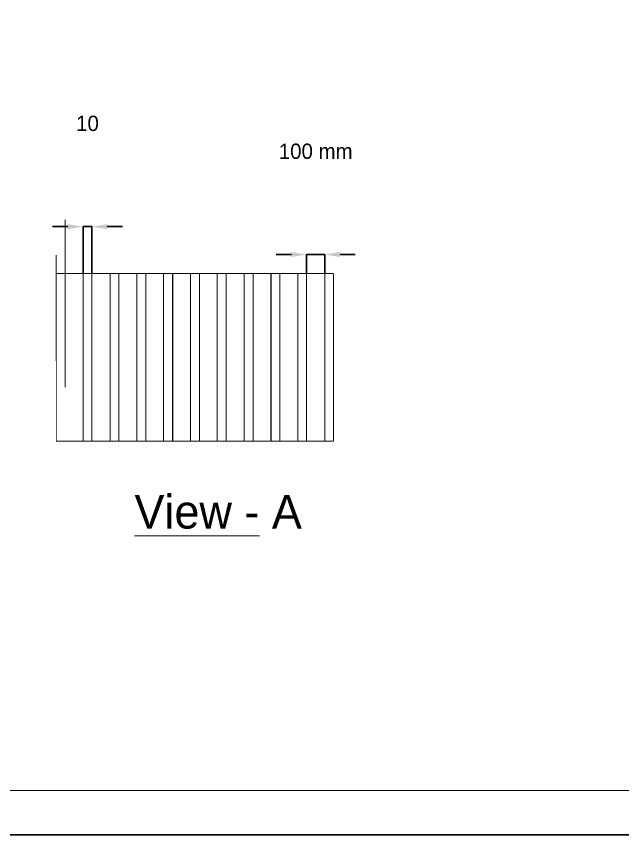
# Model space of a CAD drawing. Extents: x -4.2 to 11.2, y -10.2 to 0.5.
# Drawn here: x 3.28 to 7.25, y -10.24 to -4.88 of the extents above; entities that cross this region are included whole.
import ezdxf

# ---------------------------------------------------------------- set-up
doc = ezdxf.new("R2010")
doc.units = 0
doc.header["$MEASUREMENT"] = 0
doc.dimstyles.get("Standard").update_dxf_attribs({"dimtxt": 0.1, "dimasz": 0.1, "dimexe": 1.25, "dimexo": 0.625, "dimtad": 1, "dimtxsty": 'Standard', "dimcen": 2.5, "dimazin": 3, "dimtfac": 1, "dimtmove": 0, "dimatfit": 3})

# ---------------------------------------------------------------- blocks, each defined once
blk = doc.blocks.new('_CLOSEDFILLED')
at = {"color": 0, "linetype": 'BYBLOCK'}
blk.add_solid([(-1, 0.164), (0, 0), (-1, -0.164)], dxfattribs=at)
blk = doc.blocks.new('*D8')
for p, q in [((5.0778, -6.4366), (4.9778, -6.4366)), ((5.1778, -6.5606), (5.1778, -6.4366)), ((5.1778, -6.4366), (5.2961, -6.4366)), ((5.2961, -6.5606), (5.2961, -6.4366)), ((5.3961, -6.4366), (5.4961, -6.4366))]:
    blk.add_line(p, q)
at = {"layer": 'Defpoints'}
for p in [(5.1778, -6.4366), (5.1778, -6.5606), (5.2961, -6.5606)]:
    blk.add_point(p, dxfattribs=at)
at = {"xscale": 0.1, "yscale": 0.1}
blk.add_blockref('_CLOSEDFILLED', (5.1778, -6.4366), dxfattribs=at)
at = {"xscale": 0.1, "yscale": 0.1, "rotation": 180}
blk.add_blockref('_CLOSEDFILLED', (5.2961, -6.4366), dxfattribs=at)
at = {"insert": (5.237, -5.7616), "char_height": 0.1, "attachment_point": 5}
blk.add_mtext('100 mm', dxfattribs=at)
blk = doc.blocks.new('*D9')
for p, q in [((3.6145, -6.2542), (3.5145, -6.2542)), ((3.7145, -6.5606), (3.7145, -6.2542)), ((3.7145, -6.2542), (3.7728, -6.2542)), ((3.7728, -6.5606), (3.7728, -6.2542)), ((3.8728, -6.2542), (3.9728, -6.2542))]:
    blk.add_line(p, q)
at = {"layer": 'Defpoints'}
for p in [(3.7145, -6.2542), (3.7145, -6.5606), (3.7728, -6.5606)]:
    blk.add_point(p, dxfattribs=at)
at = {"xscale": 0.1, "yscale": 0.1}
blk.add_blockref('_CLOSEDFILLED', (3.7145, -6.2542), dxfattribs=at)
at = {"xscale": 0.1, "yscale": 0.1, "rotation": 180}
blk.add_blockref('_CLOSEDFILLED', (3.7728, -6.2542), dxfattribs=at)
at = {"insert": (3.7436, -5.5792), "char_height": 0.1, "attachment_point": 5}
blk.add_mtext('10', dxfattribs=at)

msp = doc.modelspace()

# ---------------------------------------------------------------- linework, layer by layer
at = {"color": 0}
for points, const_width in [([(11.2078, 0.4744), (-4.1922, 0.4744), (-4.1922, -10.2323), (11.2078, -10.2323), (11.2078, 0.4744)], 0.01), ([(8.7061, 0.1844), (-3.9022, 0.1844), (-3.9022, -9.9422), (8.7061, -9.9422), (8.7061, 0.1844)], 0.005)]:
    msp.add_lwpolyline(points, close=True, dxfattribs=dict(at, const_width=const_width))
for points, const_width in [([(3.5978, -7.306), (3.5978, -6.2094)], 0.00667), ([(3.5395, -6.4394), (3.5395, -7.1327)], 0.00667), ([(5.3528, -6.5606), (3.5395, -6.5606), (3.5395, -7.6572), (5.3544, -7.6572)], 0.005), ([(3.7145, -6.5606), (3.7145, -7.6572)], 0.00667), ([(3.7728, -7.6572), (3.7728, -6.5606)], 0.00667), ([(3.8911, -6.5622), (3.8911, -7.6572)], 0.00667), ([(3.9494, -7.6572), (3.9494, -6.5622)], 0.00667), ([(4.0661, -6.5622), (4.0661, -7.6572)], 0.00667), ([(4.1245, -7.6572), (4.1245, -6.5622)], 0.00667), ([(4.2411, -6.5622), (4.2411, -7.6572)], 0.00667), ([(4.3011, -7.6572), (4.3011, -6.5622)], 0.00667), ([(4.4178, -6.5639), (4.4178, -7.6556)], 0.00667), ([(4.4761, -7.6572), (4.4761, -6.5622)], 0.00667), ([(4.5928, -6.5622), (4.5928, -7.6572)], 0.00667), ([(4.6512, -7.6572), (4.6512, -6.5622)], 0.00667), ([(4.7695, -6.5606), (4.7695, -7.6572)], 0.00667), ([(4.8278, -7.6572), (4.8278, -6.5606)], 0.00667), ([(4.9445, -6.5606), (4.9445, -7.6572)], 0.00667), ([(5.0028, -7.6572), (5.0028, -6.5622)], 0.00667), ([(5.1195, -6.5606), (5.1195, -7.6572)], 0.00667), ([(5.1778, -7.6572), (5.1778, -6.5606)], 0.00667), ([(5.2961, -6.5606), (5.2961, -7.6572)], 0.00667), ([(5.3544, -7.6572), (5.3544, -6.5606)], 0.00667), ([(4.0511, -8.2772), (4.8695, -8.2772)], 0.00667)]:
    msp.add_lwpolyline(points, dxfattribs=dict(at, const_width=const_width))

# ---------------------------------------------------------------- texts
msp.add_text('View - A', height=0.22, dxfattribs=at).set_placement((4.0511, -8.2289))

# ---------------------------------------------------------------- dimensions: what is measured, and where the dimension line sits
at = {"linetype": 'Continuous'}
for base, p1, p2, text, picture, middle in [((3.7145, -6.2542), (3.7145, -6.5606), (3.7728, -6.5606), '10', '*D9', (3.7436, -5.5792)), ((5.1778, -6.4366), (5.1778, -6.5606), (5.2961, -6.5606), '100 mm', '*D8', (5.237, -5.7616))]:
    dim = msp.add_linear_dim(base=base, p1=p1, p2=p2, text=text, dimstyle='Standard', dxfattribs=at)
    dim.commit()
    dim.dimension.update_dxf_attribs({"geometry": picture, "text_midpoint": middle})

doc.saveas('drawing.dxf')
